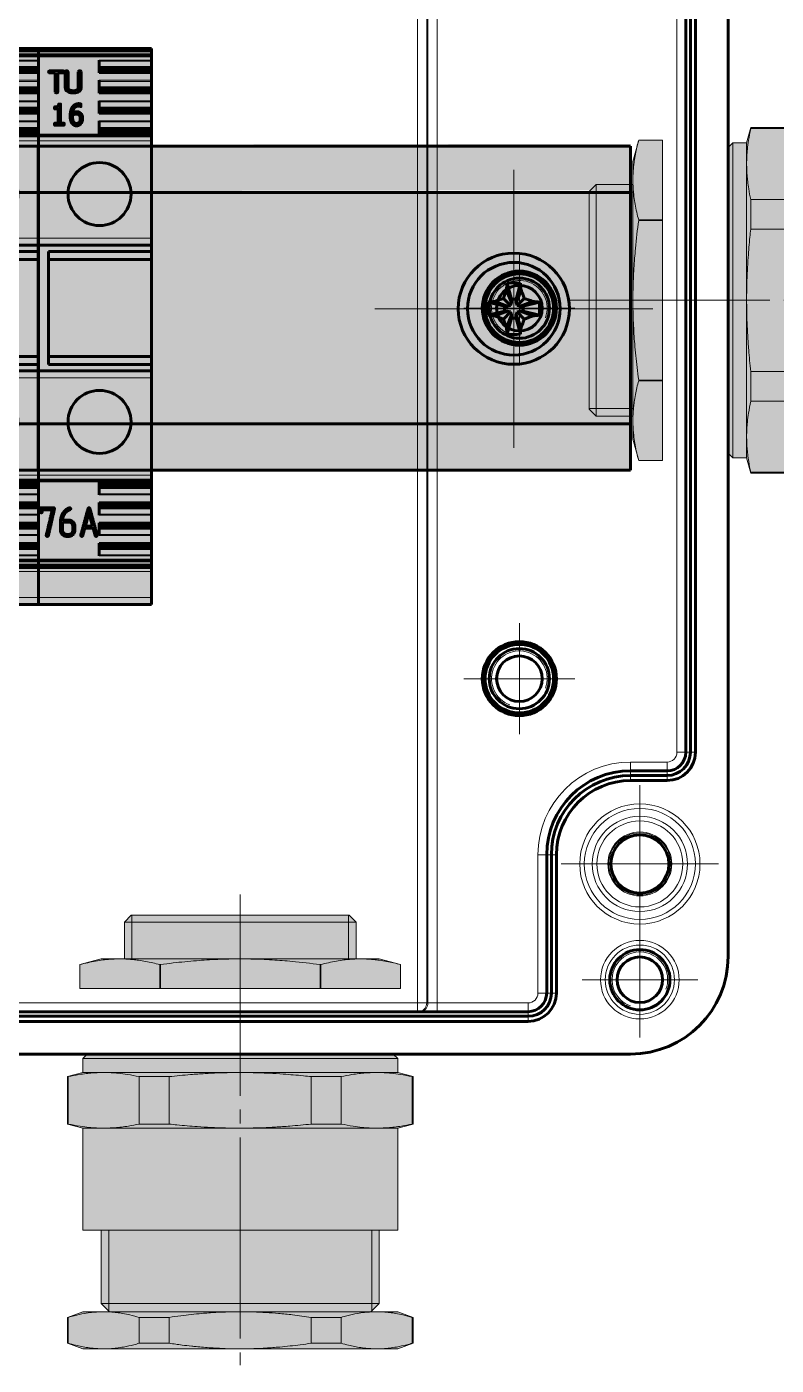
# Model space of a CAD drawing. Header units: millimetres. Extents: x -121 to 299, y -106 to 191.
# Drawn here: x 190.1 to 222.5, y -45.6 to 12.2 of the extents above; entities that cross this region are included whole.
import ezdxf

# ---------------------------------------------------------------- set-up
doc = ezdxf.new("R2010")
doc.units = ezdxf.units.MM
for name, pattern in [('K5LT_AXLED', [26.227272, 21.727272, -1.5, 1.5, -1.5]), ('K5LT_BASIC', [0]), ('K5LT_THIN', [0])]:
    doc.linetypes.add(name, pattern=pattern)
doc.layers.add('Системный слой', color=7, linetype='Continuous')

# ---------------------------------------------------------------- blocks, each defined once
blk = doc.blocks.new('VP.161610_withoutcapside')
at = {"layer": 'Системный слой', "color": 7, "linetype": 'K5LT_THIN', "lineweight": 18}
for p, q in [((47, 75), (47, -75)), ((48, 75), (48, -75)), ((48.13, 75), (48.13, -75)), ((49.13, 75), (49.13, -75)), ((75, 47.95), (75, -47.95)), ((76.95, -47.95), (76.95, 47.95)), ((73.95, -49), (70, -49)), ((70, -49.95), (70, -49)), ((73.95, -49.95), (73.95, -49)), ((75.95, -47.95), (75, -47.95)), ((75.95, -47.95), (76.45, -47.95)), ((76.95, -47.95), (76.45, -47.95)), ((77, -47.95), (76.95, -47.95)), ((70, -49.95), (70, -50.45)), ((70, -50.95), (70, -50.45)), ((73.95, -49.95), (73.95, -50.45)), ((73.95, -50.95), (73.95, -50.45)), ((70, -51), (70, -50.95)), ((70, -50.95), (73.95, -50.95)), ((73.95, -51), (73.95, -50.95)), ((60, -59), (60, -73.95)), ((60.95, -59), (60, -59)), ((60.95, -59), (61.45, -59)), ((61.95, -59), (61.45, -59)), ((62, -59), (61.95, -59)), ((61.95, -73.95), (61.95, -59)), ((-47, -75), (47, -75)), ((48, -75), (47, -75)), ((47, -75.95), (47, -75)), ((48.13, -75), (48, -75)), ((49.13, -75), (48.13, -75)), ((58.95, -75), (49.13, -75)), ((49.13, -75.95), (49.13, -75)), ((58.95, -75.95), (58.95, -75)), ((60.95, -73.95), (60, -73.95)), ((60.95, -73.95), (61.45, -73.95)), ((61.95, -73.95), (61.45, -73.95)), ((62, -73.95), (61.95, -73.95)), ((58.95, -75.95), (58.95, -76.45)), ((58.95, -76.95), (58.95, -76.45)), ((-58.95, -76.95), (58.95, -76.95)), ((58.95, -77), (58.95, -76.95))]:
    blk.add_line(p, q, dxfattribs=at)
at = {"layer": 'Системный слой', "color": 150, "linetype": 'K5LT_BASIC', "lineweight": 60, "true_color": 0x0080ff}
for p, q in [((80.52, 70), (80.52, -70)), ((75.95, 47.95), (75.95, -47.95)), ((76.45, 47.95), (76.45, -47.95)), ((77, 47.95), (77, -47.95)), ((73.95, -49.95), (70, -49.95)), ((73.95, -50.45), (70, -50.45)), ((73.95, -51), (70, -51)), ((60.95, -59), (60.95, -73.95)), ((61.45, -59), (61.45, -73.95)), ((62, -59), (62, -73.95)), ((58.95, -75.95), (-58.95, -75.95)), ((58.95, -76.45), (-58.95, -76.45)), ((58.95, -77), (-58.95, -77)), ((70, -80.52), (-70, -80.52))]:
    blk.add_line(p, q, dxfattribs=at)
at = {"layer": 'Системный слой', "color": 30, "linetype": 'K5LT_AXLED', "lineweight": 18, "true_color": 0xff8000}
for p, q in [((58, 0), (58, 6)), ((58, 0), (52, 0)), ((58, 0), (64, 0)), ((58, 0), (58, -6)), ((58, -40), (58, -34)), ((58, -40), (52, -40)), ((58, -40), (64, -40)), ((58, -40), (58, -46)), ((71, -60), (71, -51.51)), ((71, -60), (62.51, -60)), ((71, -60), (79.49, -60)), ((71, -60), (71, -68.49)), ((71, -72.5), (71, -66.26)), ((71, -72.5), (64.76, -72.5)), ((71, -72.5), (77.24, -72.5)), ((71, -72.5), (71, -78.74))]:
    blk.add_line(p, q, dxfattribs=at)
at = {"layer": 'Системный слой', "color": 150, "linetype": 'K5LT_BASIC', "lineweight": 60, "true_color": 0x0080ff}
for centre, radius in [((58, 0), 4), ((58, 0), 3.9), ((58, 0), 3.7), ((58, 0), 3.25), ((58, 0), 2.46), ((58, -40), 4), ((58, -40), 3.9), ((58, -40), 3.7), ((58, -40), 3.25), ((58, -40), 2.46), ((71, -72.5), 3.25), ((71, -72.5), 2.46)]:
    blk.add_circle(centre, radius, dxfattribs=at)
at = {"layer": 'Системный слой', "color": 7, "linetype": 'K5LT_THIN', "lineweight": 18}
for centre, radius in [((71, -60), 6.49), ((71, -60), 5.99), ((71, -60), 5.14), ((71, -60), 4.64), ((71, -60), 3.45), ((71, -60), 3.35), ((71, -72.5), 4.24), ((71, -72.5), 3.74)]:
    blk.add_circle(centre, radius, dxfattribs=at)
for centre, radius, start, end in [((58, 0), 3, 340, 250), ((58, -40), 3, 340, 250), ((70, -59), 10, 90, 180), ((73.95, -47.95), 3, 270, 0), ((73.95, -47.95), 1.05, 270, 0), ((70, -59), 8.05, 90, 180), ((71, -72.5), 3, 340, 250), ((58.95, -73.95), 3, 270, 0), ((58.95, -73.95), 1.05, 270, 0)]:
    blk.add_arc(centre, radius, start, end, dxfattribs=at)
at = {"layer": 'Системный слой', "color": 150, "linetype": 'K5LT_BASIC', "lineweight": 60, "true_color": 0x0080ff}
for centre, radius, start, end in [((73.95, -47.95), 3.05, 270, 0), ((73.95, -47.95), 2.5, 270, 0), ((73.95, -47.95), 2, 270, 0), ((70, -59), 9.05, 90, 180), ((70, -59), 8.55, 90, 180), ((70, -59), 8, 90, 180), ((71, -60), 3.14, 0, 270), ((71, -60), 3.14, 270, 0), ((70, -70), 10.52, 270, 0), ((58.95, -73.95), 3.05, 270, 0), ((58.95, -73.95), 2, 270, 0), ((58.95, -73.95), 2.5, 270, 0)]:
    blk.add_arc(centre, radius, start, end, dxfattribs=at)
at = {"layer": 'Системный слой', "color": 7, "linetype": 'K5LT_THIN', "lineweight": 18}
for centre in [(47, -75), (47.13, -75)]:
    blk.add_ellipse(centre, major_axis=(0, -1), ratio=0.999657, start_param=0.302527, end_param=1.570796, dxfattribs=at)
blk = doc.blocks.new('DIN_VP.161610')
at = {"layer": 'Системный слой', "true_color": 0xffffff}
h = blk.add_hatch(color=7, dxfattribs=at)
h.paths.add_polyline_path([(70.01, 17.74), (-69.99, 17.5), (-69.99, 12.5), (70.01, 12.74)])
h.paths.add_polyline_path([(70.01, 12.5), (-69.99, 12.5), (-69.99, -12.5), (70.01, -12.5)])
h.paths.add_polyline_path([(70.01, -12.61), (-69.99, -12.5), (-69.99, -17.5), (70.01, -17.61)])
h = blk.add_hatch(color=7, dxfattribs=at)
h.paths.add_polyline_path([(56.62, 1.96), (56.69, 2.7), (58.11, 2.7), (58.18, 1.96), (58.51, 1.06), (59.42, 0.73), (60.16, 0.65), (60.16, -0.77), (59.42, -0.84), (58.51, -1.17), (58.18, -2.07), (58.11, -2.81), (56.69, -2.81), (56.62, -2.07), (56.28, -1.17), (55.38, -0.84), (54.64, -0.77), (54.61, -0.06), (54.64, 0.65), (55.38, 0.73), (56.28, 1.06)])
h.paths.add_polyline_path([(57.4, -6.06), (60.37, -5.27), (62.56, -3.12), (63.4, -0.16), (62.66, 2.82), (60.55, 5.05), (57.61, 5.94), (54.61, 5.26), (52.35, 3.18), (51.41, 0.25), (52.04, -2.75), (54.08, -5.05), (56.99, -6.04)])
h.paths.add_polyline_path([(57.05, 0.3), (56.72, 0.21), (56.38, 0.21), (56.38, -0.32), (56.72, -0.32), (57.05, -0.41), (57.14, -0.73), (57.14, -1.07), (57.66, -1.07), (57.66, -0.73), (57.75, -0.41), (58.07, -0.32), (58.42, -0.32), (58.42, 0.21), (58.07, 0.21), (57.75, 0.3), (57.66, 0.62), (57.66, 0.96), (57.14, 0.96), (57.14, 0.62)])
h.paths.add_polyline_path([(57.14, 0.62), (56.62, 1.96), (56.28, 1.06), (57.05, 0.3)])
h.paths.add_polyline_path([(57.14, 0.96), (56.69, 2.7), (56.62, 1.96), (57.14, 0.62)])
h.paths.add_polyline_path([(56.69, 2.7), (57.14, 0.96), (57.66, 0.96), (58.11, 2.7)])
h.paths.add_polyline_path([(58.11, 2.7), (57.66, 0.96), (57.66, 0.62), (58.18, 1.96)])
h.paths.add_polyline_path([(58.18, 1.96), (57.66, 0.62), (57.75, 0.3), (58.51, 1.06)])
h.paths.add_polyline_path([(58.07, 0.21), (59.42, 0.73), (58.51, 1.06), (57.75, 0.3)])
h.paths.add_polyline_path([(59.42, 0.73), (58.07, 0.21), (58.42, 0.21), (60.16, 0.65)])
h.paths.add_polyline_path([(60.16, 0.65), (58.42, 0.21), (58.42, -0.32), (60.16, -0.77)])
h.paths.add_polyline_path([(60.16, -0.77), (58.42, -0.32), (58.07, -0.32), (59.42, -0.84)])
h.paths.add_polyline_path([(59.42, -0.84), (58.07, -0.32), (57.75, -0.41), (58.51, -1.17)])
h.paths.add_polyline_path([(58.51, -1.17), (57.75, -0.41), (57.66, -0.73), (58.18, -2.07)])
h.paths.add_polyline_path([(58.18, -2.07), (57.66, -0.73), (57.66, -1.07), (58.11, -2.81)])
h.paths.add_polyline_path([(58.11, -2.81), (57.66, -1.07), (57.14, -1.07), (56.69, -2.81)])
h.paths.add_polyline_path([(57.14, -0.73), (56.62, -2.07), (56.69, -2.81), (57.14, -1.07)])
h.paths.add_polyline_path([(56.28, -1.17), (56.62, -2.07), (57.14, -0.73), (57.05, -0.41)])
h.paths.add_polyline_path([(56.28, -1.17), (57.05, -0.41), (56.72, -0.32), (55.38, -0.84)])
h.paths.add_polyline_path([(55.38, -0.84), (56.72, -0.32), (56.38, -0.32), (54.64, -0.77)])
h.paths.add_polyline_path([(54.64, -0.77), (56.38, -0.32), (56.38, 0.21), (54.64, 0.65), (54.61, -0.06)])
h.paths.add_polyline_path([(54.64, 0.65), (56.38, 0.21), (56.72, 0.21), (55.38, 0.73)])
h.paths.add_polyline_path([(55.38, 0.73), (56.72, 0.21), (57.05, 0.3), (56.28, 1.06)])
at = {"layer": 'Системный слой', "color": 150, "linetype": 'K5LT_BASIC', "lineweight": 60, "true_color": 0x0080ff}
for p, q in [((70, 17.5), (-70, 17.5)), ((70, 17.5), (70, -17.5)), ((30, 12.5), (-70, 12.5)), ((70, 12.5), (-70, 12.5)), ((56.62, 1.96), (57.14, 0.62)), ((56.69, 2.7), (57.14, 0.96)), ((58.11, 2.7), (57.66, 0.96)), ((58.18, 1.96), (57.66, 0.62)), ((54.64, 0.65), (56.38, 0.21)), ((55.38, 0.73), (56.72, 0.21)), ((56.28, 1.06), (57.05, 0.3)), ((56.38, 0.21), (56.38, -0.32)), ((56.72, 0.21), (56.38, 0.21)), ((57.05, 0.3), (56.72, 0.21)), ((57.14, 0.62), (57.05, 0.3)), ((57.66, 0.96), (57.14, 0.96)), ((57.14, 0.96), (57.14, 0.62)), ((57.66, 0.62), (57.66, 0.96)), ((57.75, 0.3), (57.66, 0.62)), ((58.51, 1.06), (57.75, 0.3)), ((58.07, 0.21), (57.75, 0.3)), ((59.42, 0.73), (58.07, 0.21)), ((58.42, 0.21), (58.07, 0.21)), ((60.16, 0.65), (58.42, 0.21)), ((58.42, -0.32), (58.42, 0.21)), ((54.64, -0.77), (56.38, -0.32)), ((55.38, -0.84), (56.72, -0.32)), ((56.28, -1.17), (57.05, -0.41)), ((56.38, -0.32), (56.72, -0.32)), ((56.62, -2.07), (57.14, -0.73)), ((56.69, -2.81), (57.14, -1.07)), ((56.72, -0.32), (57.05, -0.41)), ((57.05, -0.41), (57.14, -0.73)), ((57.14, -0.73), (57.14, -1.07)), ((57.14, -1.07), (57.66, -1.07)), ((57.66, -0.73), (57.75, -0.41)), ((57.66, -1.07), (57.66, -0.73)), ((58.18, -2.07), (57.66, -0.73)), ((58.11, -2.81), (57.66, -1.07)), ((57.75, -0.41), (58.07, -0.32)), ((58.51, -1.17), (57.75, -0.41)), ((58.07, -0.32), (58.42, -0.32)), ((59.42, -0.84), (58.07, -0.32)), ((60.16, -0.77), (58.42, -0.32)), ((30, -12.5), (-70, -12.5)), ((70, -12.5), (-70, -12.5)), ((30, -17.5), (-70, -17.5)), ((70, -17.5), (-70, -17.5))]:
    blk.add_line(p, q, dxfattribs=at)
at = {"layer": 'Системный слой', "color": 30, "linetype": 'K5LT_AXLED', "lineweight": 18, "true_color": 0xff8000}
for q in [(57.4, 14.94), (42.4, -0.06), (72.4, -0.06), (57.4, -15.06)]:
    blk.add_line((57.4, -0.06), q, dxfattribs=at)
at = {"layer": 'Системный слой', "color": 150, "linetype": 'K5LT_BASIC', "lineweight": 60, "true_color": 0x0080ff}
for radius in [6, 5]:
    blk.add_circle((57.4, -0.06), radius, dxfattribs=at)
for centre, major_axis, ratio, start_param, end_param in [((57.6, -0.11), (-1.43, -5.04), 0.306406, 4.376237, 4.564959), ((57.53, -0.06), (0, -5.24), 0.190027, 4.157813, 4.31707), ((57.4, -0.4), (-5.22, 0), 0.599811, 4.575584, 4.849194), ((57.27, -0.06), (0, 5.24), 0.190027, -1.175477, -1.01622), ((57.2, -0.11), (-1.43, 5.04), 0.306406, -1.423366, -1.234644), ((57.74, -0.06), (0, -5.22), 0.599811, 4.575584, 4.712389), ((57.4, -0.19), (-5.24, 0), 0.190027, -1.175477, -1.01622), ((57.46, -0.26), (-5.04, -1.43), 0.306406, -1.423366, -1.234644), ((57.34, -0.26), (-5.04, 1.43), 0.306406, 4.376237, 4.564959), ((57.4, -0.19), (-5.24, 0), 0.190027, 4.157813, 4.31707), ((57.05, -0.06), (0, 5.22), 0.599811, 4.575584, 4.849194), ((57.74, -0.06), (0, -5.22), 0.599811, 4.712389, 4.849194), ((57.4, 0.08), (5.24, 0), 0.190027, 4.157813, 4.31707), ((57.46, 0.14), (5.04, -1.43), 0.306406, 4.376237, 4.564959), ((57.6, 0), (1.43, -5.04), 0.306406, -1.423366, -1.234644), ((57.2, 0), (1.43, 5.04), 0.306406, 4.376237, 4.564959), ((57.34, 0.14), (5.04, 1.43), 0.306406, -1.423366, -1.234644), ((57.4, 0.08), (5.24, 0), 0.190027, -1.175477, -1.01622), ((57.53, -0.06), (0, -5.24), 0.190027, -1.175477, -1.01622), ((57.4, 0.29), (5.22, 0), 0.599811, 4.575584, 4.849194), ((57.27, -0.06), (0, 5.24), 0.190027, 4.157813, 4.31707)]:
    blk.add_ellipse(centre, major_axis=major_axis, ratio=ratio, start_param=start_param, end_param=end_param, dxfattribs=at)
blk = doc.blocks.new('VZ-N25_withcap')
at = {"true_color": 0xffffff}
for points in [[(17.3, 9.65), (15, 10.27), (12.5, 10.27), (12.5, 14.25), (11.75, 15), (-11.75, 15), (-12.5, 14.25), (-12.5, 10.26), (-15, 10.27), (-17.3, 9.65), (-17.3, 7.07), (17.3, 7.07)], [(17, -19), (17, -8), (18.65, -7.56), (18.65, -2.44), (17, -2), (17, -0.5), (16.5, 0), (-16.5, 0), (-17, -0.5), (-17, -2), (-18.65, -2.44), (-18.65, -7.56), (-17, -8), (-17, -19), (-15, -19), (-15, -26.93), (-14.1, -27.83), (-17, -27.83), (-18.65, -28.43), (-18.65, -31.23), (-17, -31.83), (17, -31.83), (18.65, -31.23), (18.65, -28.43), (17, -27.83), (14.1, -27.83), (15, -26.93), (15, -19)]]:
    blk.add_hatch(color=7, dxfattribs=at).paths.add_polyline_path(points)
at = {"color": 30, "linetype": 'K5LT_AXLED', "lineweight": 0, "true_color": 0xff8000}
blk.add_line((0, 17.23), (0, -33.6), dxfattribs=at)
at = {"color": 150, "linetype": 'K5LT_BASIC', "lineweight": 0, "true_color": 0x0080ff}
for p, q in [((-12.5, 14.25), (-11.75, 15)), ((11.75, 15), (-11.75, 15)), ((12.5, 14.25), (11.75, 15)), ((12.5, 14.25), (-12.5, 14.25)), ((-12.5, 10.26), (-12.5, 14.25)), ((12.5, 10.26), (12.5, 14.25)), ((-17.3, 9.65), (-15, 10.27)), ((-15, 10.27), (-12.99, 10.27)), ((-12.99, 10.27), (0, 10.27)), ((0, 10.27), (12.99, 10.27)), ((12.99, 10.27), (15, 10.27)), ((17.3, 9.65), (15, 10.27)), ((-17.3, 7.07), (-17.3, 9.65)), ((-17.3, 7.07), (-17.3, 9.65)), ((-8.68, 7.07), (-8.68, 9.65)), ((-8.68, 9.65), (-8.62, 9.65)), ((-8.62, 7.07), (-8.62, 9.65)), ((8.62, 7.07), (8.62, 9.65)), ((8.62, 9.65), (8.68, 9.65)), ((8.68, 7.07), (8.68, 9.65)), ((17.3, 7.07), (17.3, 9.65)), ((17.3, 7.07), (17.3, 9.65)), ((-17.3, 7.07), (-8.68, 7.07)), ((-17.3, 7.07), (-17.3, 7.07)), ((-8.68, 7.07), (-8.62, 7.07)), ((-8.62, 7.07), (8.62, 7.07)), ((8.62, 7.07), (8.68, 7.07)), ((8.68, 7.07), (17.3, 7.07)), ((17.3, 7.07), (17.3, 7.07)), ((-17, -0.5), (-16.5, 0)), ((-16.5, 0), (0, 0)), ((0, 0), (16.5, 0)), ((17, -0.5), (16.5, 0)), ((-17, -0.5), (-17, -2)), ((-17, -0.5), (0, -0.5)), ((0, -0.5), (17, -0.5)), ((17, -0.5), (17, -2)), ((-18.65, -2.44), (-17, -2)), ((-18.65, -7.56), (-18.65, -2.44)), ((-18.56, -2.44), (-18.65, -2.44)), ((-18.56, -7.56), (-18.56, -2.44)), ((-14.72, -2), (-17, -2)), ((0, -2), (-14.72, -2)), ((-10.89, -7.56), (-10.89, -2.44)), ((-7.67, -2.44), (-10.89, -2.44)), ((-7.67, -7.56), (-7.67, -2.44)), ((14.72, -2), (0, -2)), ((10.89, -2.44), (7.67, -2.44)), ((7.67, -7.56), (7.67, -2.44)), ((10.89, -7.56), (10.89, -2.44)), ((17, -2), (14.72, -2)), ((18.65, -2.44), (17, -2)), ((18.65, -2.44), (18.56, -2.44)), ((18.56, -7.56), (18.56, -2.44)), ((18.65, -7.56), (18.65, -2.44)), ((-18.65, -7.56), (-17, -8)), ((-18.65, -7.56), (-18.56, -7.56)), ((-17, -8), (-17, -19)), ((-17, -8), (-14.72, -8)), ((-14.72, -8), (0, -8)), ((-10.89, -7.56), (-7.67, -7.56)), ((0, -8), (14.72, -8)), ((7.67, -7.56), (10.89, -7.56)), ((14.72, -8), (17, -8)), ((18.65, -7.56), (17, -8)), ((17, -8), (17, -19)), ((18.56, -7.56), (18.65, -7.56)), ((-17, -19), (17, -19)), ((-15, -26.93), (-15, -19)), ((15, -26.93), (15, -19)), ((-14.1, -27.82), (-15, -26.93)), ((-15, -26.93), (0, -26.93)), ((0, -26.93), (15, -26.93)), ((14.1, -27.82), (15, -26.93)), ((-18.65, -28.43), (-17, -27.82)), ((-18.65, -28.43), (-18.65, -31.22)), ((-18.65, -28.43), (-18.56, -28.43)), ((-18.56, -28.43), (-18.56, -31.22)), ((-17, -27.82), (-14.72, -27.82)), ((-14.72, -27.82), (0, -27.82)), ((-10.89, -28.43), (-10.89, -31.22)), ((-10.89, -28.43), (-7.67, -28.43)), ((-7.67, -28.43), (-7.67, -31.22)), ((0, -27.82), (14.72, -27.82)), ((7.67, -28.43), (7.67, -31.22)), ((7.67, -28.43), (10.89, -28.43)), ((10.89, -28.43), (10.89, -31.22)), ((14.72, -27.82), (17, -27.82)), ((18.65, -28.43), (17, -27.82)), ((18.56, -28.43), (18.56, -31.22)), ((18.56, -28.43), (18.65, -28.43)), ((18.65, -28.43), (18.65, -31.22)), ((-18.56, -31.22), (-18.65, -31.22)), ((-18.65, -31.22), (-17, -31.83)), ((-7.67, -31.22), (-10.89, -31.22)), ((10.89, -31.22), (7.67, -31.22)), ((18.65, -31.22), (17, -31.83)), ((18.65, -31.22), (18.56, -31.22)), ((-14.72, -31.83), (-17, -31.83)), ((0, -31.83), (-14.72, -31.83)), ((14.72, -31.83), (0, -31.83)), ((17, -31.83), (14.72, -31.83))]:
    blk.add_line(p, q, dxfattribs=at)
at = {"color": 7, "linetype": 'K5LT_THIN', "lineweight": 0}
for p, q in [((-11.69, 15), (-11.69, 14.25)), ((11.69, 15), (11.69, 14.25)), ((-11.69, 10.21), (-11.69, 14.25)), ((11.69, 10.21), (11.69, 14.25)), ((-14.19, -26.93), (-14.19, -19)), ((14.19, -26.93), (14.19, -19)), ((-14.19, -27.74), (-14.19, -26.93)), ((14.19, -27.74), (14.19, -26.93))]:
    blk.add_line(p, q, dxfattribs=at)
at = {"color": 150, "linetype": 'K5LT_BASIC', "lineweight": 0, "true_color": 0x0080ff}
for points, knots in [([(-12.99, 10.27), (-13.19, 10.27), (-13.6, 10.26), (-14.2, 10.22), (-14.87, 10.15), (-15.9, 9.99), (-16.74, 9.8), (-17.3, 9.65)], [0, 0, 0, 0, 1.13163, 2.252954, 3.337803, 4.860747, 8, 8, 8, 8]), ([(-8.68, 9.65), (-9.18, 9.79), (-9.95, 9.97), (-10.91, 10.12), (-11.56, 10.2), (-12.22, 10.25), (-12.7, 10.27), (-12.99, 10.27)], [0, 0, 0, 0, 2.809993, 4.302711, 5.335005, 6.39802, 8, 8, 8, 8]), ([(0, 10.27), (-0.41, 10.27), (-1.22, 10.26), (-2.42, 10.22), (-3.59, 10.16), (-5.19, 10.05), (-6.86, 9.88), (-8.16, 9.72), (-8.62, 9.65)], [0, 0, 0, 0, 1.273084, 2.534573, 3.755028, 4.907841, 7.550421, 9, 9, 9, 9]), ([(8.62, 9.65), (7.61, 9.79), (6.25, 9.95), (4.53, 10.09), (3.43, 10.17), (2.3, 10.23), (1.16, 10.26), (0.39, 10.27), (0, 10.27)], [0, 0, 0, 0, 3.161242, 4.27476, 5.416602, 6.598477, 7.800063, 9, 9, 9, 9]), ([(12.99, 10.27), (12.79, 10.27), (12.38, 10.26), (11.78, 10.22), (11.11, 10.15), (10.08, 9.99), (9.24, 9.8), (8.68, 9.65)], [0, 0, 0, 0, 1.13163, 2.252954, 3.337803, 4.860747, 8, 8, 8, 8]), ([(17.3, 9.65), (16.8, 9.79), (16.03, 9.97), (15.07, 10.12), (14.43, 10.2), (13.76, 10.25), (13.28, 10.27), (12.99, 10.27)], [0, 0, 0, 0, 2.809993, 4.302711, 5.335005, 6.39802, 8, 8, 8, 8]), ([(-18.56, -2.44), (-18.17, -2.36), (-17.53, -2.23), (-16.66, -2.11), (-15.94, -2.04), (-15.3, -2.01), (-14.9, -2), (-14.72, -2)], [0, 0, 0, 0, 2.419879, 4.039963, 5.44907, 6.903989, 8, 8, 8, 8]), ([(-14.72, -2), (-14.46, -2), (-13.93, -2.01), (-13.08, -2.08), (-12.07, -2.21), (-11.32, -2.35), (-10.89, -2.44)], [0, 0, 0, 0, 1.44825, 2.877362, 4.644411, 7, 7, 7, 7]), ([(-7.67, -2.44), (-6.9, -2.36), (-5.61, -2.23), (-3.87, -2.11), (-2.43, -2.04), (-1.16, -2.01), (-0.35, -2), (0, -2)], [0, 0, 0, 0, 2.419879, 4.039963, 5.44907, 6.903989, 8, 8, 8, 8]), ([(0, -2), (0.53, -2), (1.58, -2.01), (3.13, -2.07), (4.87, -2.18), (6.38, -2.3), (7.39, -2.41), (7.67, -2.44)], [0, 0, 0, 0, 1.655143, 3.288413, 4.825597, 7.115345, 8, 8, 8, 8]), ([(10.89, -2.44), (11.27, -2.36), (11.92, -2.23), (12.79, -2.11), (13.51, -2.04), (14.14, -2.01), (14.55, -2), (14.72, -2)], [0, 0, 0, 0, 2.41988, 4.039965, 5.449071, 6.903989, 8, 8, 8, 8]), ([(14.72, -2), (14.99, -2), (15.51, -2.01), (16.36, -2.08), (17.38, -2.21), (18.13, -2.35), (18.56, -2.44)], [0, 0, 0, 0, 1.448248, 2.877358, 4.644409, 7, 7, 7, 7]), ([(-14.72, -8), (-14.99, -8), (-15.51, -7.99), (-16.36, -7.92), (-17.38, -7.79), (-18.13, -7.65), (-18.56, -7.56)], [0, 0, 0, 0, 1.44825, 2.877362, 4.644411, 7, 7, 7, 7]), ([(-10.89, -7.56), (-11.27, -7.64), (-11.92, -7.77), (-12.79, -7.89), (-13.51, -7.96), (-14.14, -7.99), (-14.55, -8), (-14.72, -8)], [0, 0, 0, 0, 2.419879, 4.039963, 5.44907, 6.903989, 8, 8, 8, 8]), ([(0, -8), (-0.53, -8), (-1.58, -7.99), (-3.13, -7.93), (-4.87, -7.82), (-6.38, -7.7), (-7.39, -7.59), (-7.67, -7.56)], [0, 0, 0, 0, 1.655143, 3.288413, 4.825597, 7.115345, 8, 8, 8, 8]), ([(7.67, -7.56), (6.9, -7.64), (5.61, -7.77), (3.87, -7.89), (2.43, -7.96), (1.16, -7.99), (0.35, -8), (0, -8)], [0, 0, 0, 0, 2.419879, 4.039963, 5.44907, 6.903989, 8, 8, 8, 8]), ([(14.72, -8), (14.46, -8), (13.93, -7.99), (13.08, -7.92), (12.07, -7.79), (11.32, -7.65), (10.89, -7.56)], [0, 0, 0, 0, 1.448248, 2.877358, 4.644409, 7, 7, 7, 7]), ([(18.56, -7.56), (18.17, -7.64), (17.53, -7.77), (16.66, -7.89), (15.94, -7.96), (15.3, -7.99), (14.9, -8), (14.72, -8)], [0, 0, 0, 0, 2.41988, 4.039965, 5.449071, 6.903989, 8, 8, 8, 8]), ([(-14.72, -27.82), (-14.99, -27.82), (-15.43, -27.84), (-16.12, -27.9), (-16.93, -28.02), (-17.76, -28.2), (-18.35, -28.36), (-18.56, -28.43)], [0, 0, 0, 0, 1.64951, 2.746923, 4.320506, 6.673858, 8, 8, 8, 8]), ([(-10.89, -28.43), (-11.22, -28.33), (-11.81, -28.17), (-12.63, -28), (-13.34, -27.9), (-14.03, -27.84), (-14.49, -27.82), (-14.72, -27.82)], [0, 0, 0, 0, 2.117323, 3.707547, 5.095921, 6.54191, 8, 8, 8, 8]), ([(0, -27.82), (-0.53, -27.82), (-1.41, -27.84), (-2.8, -27.9), (-4.41, -28.02), (-6.08, -28.2), (-7.25, -28.36), (-7.67, -28.43)], [0, 0, 0, 0, 1.649514, 2.746927, 4.320509, 6.673859, 8, 8, 8, 8]), ([(7.67, -28.43), (7, -28.33), (5.82, -28.17), (4.19, -28), (2.77, -27.9), (1.39, -27.84), (0.46, -27.82), (0, -27.82)], [0, 0, 0, 0, 2.117321, 3.707544, 5.09592, 6.54191, 8, 8, 8, 8]), ([(14.72, -27.82), (14.46, -27.82), (14.02, -27.84), (13.32, -27.9), (12.52, -28.02), (11.68, -28.2), (11.1, -28.36), (10.89, -28.43)], [0, 0, 0, 0, 1.649514, 2.746927, 4.320509, 6.673859, 8, 8, 8, 8]), ([(18.56, -28.43), (18.22, -28.33), (17.63, -28.17), (16.82, -28), (16.11, -27.9), (15.42, -27.84), (14.95, -27.82), (14.72, -27.82)], [0, 0, 0, 0, 2.117321, 3.707544, 5.09592, 6.54191, 8, 8, 8, 8]), ([(-18.56, -31.22), (-18.29, -31.3), (-17.81, -31.44), (-17.11, -31.59), (-16.41, -31.71), (-15.73, -31.79), (-15.15, -31.82), (-14.83, -31.83), (-14.72, -31.83)], [0, 0, 0, 0, 1.884561, 3.420348, 4.961014, 6.736057, 8.238726, 9, 9, 9, 9]), ([(-14.72, -31.83), (-14.44, -31.83), (-13.98, -31.81), (-13.27, -31.74), (-12.47, -31.62), (-11.65, -31.44), (-11.09, -31.28), (-10.89, -31.22)], [0, 0, 0, 0, 1.734922, 2.863683, 4.439349, 6.756734, 8, 8, 8, 8]), ([(-7.67, -31.22), (-7.2, -31.29), (-6.39, -31.41), (-5.42, -31.52), (-4.39, -31.63), (-3.39, -31.71), (-2.13, -31.78), (-1.07, -31.82), (-0.32, -31.83), (0, -31.83)], [0, 0, 0, 0, 1.85142, 3.182291, 3.800386, 5.890689, 7.077018, 8.732476, 10, 10, 10, 10]), ([(0, -31.83), (0.56, -31.83), (1.48, -31.81), (2.9, -31.74), (4.51, -31.62), (6.14, -31.44), (7.27, -31.28), (7.67, -31.22)], [0, 0, 0, 0, 1.734922, 2.863683, 4.439349, 6.756734, 8, 8, 8, 8]), ([(10.89, -31.22), (11.15, -31.3), (11.64, -31.44), (12.34, -31.59), (13.03, -31.71), (13.72, -31.79), (14.29, -31.82), (14.61, -31.83), (14.72, -31.83)], [0, 0, 0, 0, 1.884561, 3.420348, 4.961014, 6.736057, 8.238726, 9, 9, 9, 9]), ([(14.72, -31.83), (15, -31.83), (15.46, -31.81), (16.17, -31.74), (16.98, -31.62), (17.79, -31.44), (18.36, -31.28), (18.56, -31.22)], [0, 0, 0, 0, 1.734922, 2.863683, 4.439349, 6.756734, 8, 8, 8, 8])]:
    blk.add_open_spline(points, degree=3, knots=knots, dxfattribs=at)
blk = doc.blocks.new('SUPU_SCREW_WHITE_16_U53')
h = blk.add_hatch(color=7)
h.paths.add_polyline_path([(566.3, -98.23), (566.3, -96.16), (566.1, -96.16), (566.09, -96.22), (566.08, -96.27), (566.06, -96.32), (566.04, -96.36), (566, -96.39), (565.97, -96.42), (565.93, -96.43), (565.89, -96.45), (565.83, -96.46), (565.77, -96.47), (565.71, -96.48), (565.66, -96.48), (565.66, -96.69), (566.05, -96.69), (566.05, -98.23), (565.66, -98.23), (565.66, -98.46), (566.69, -98.46), (566.69, -98.23)])
h.paths.add_polyline_path([(567.6, -97.15), (567.63, -96.93), (567.69, -96.75), (567.79, -96.59), (567.91, -96.48), (568.05, -96.41), (568.22, -96.38), (568.27, -96.39), (568.32, -96.39), (568.37, -96.4), (568.42, -96.42), (568.45, -96.43), (568.48, -96.45), (568.49, -96.45), (568.49, -96.16), (568.46, -96.14), (568.42, -96.13), (568.39, -96.13), (568.35, -96.12), (568.31, -96.12), (568.26, -96.12), (568.11, -96.13), (567.97, -96.16), (567.85, -96.22), (567.74, -96.29), (567.64, -96.38), (567.56, -96.49), (567.49, -96.62), (567.43, -96.76), (567.39, -96.91), (567.36, -97.08), (567.34, -97.26), (567.33, -97.45), (567.34, -97.64), (567.36, -97.81), (567.39, -97.96), (567.44, -98.09), (567.49, -98.21), (567.56, -98.3), (567.62, -98.36), (567.69, -98.42), (567.76, -98.46), (567.84, -98.49), (567.93, -98.5), (568.02, -98.51), (568.19, -98.48), (568.35, -98.41), (568.49, -98.29), (568.59, -98.12), (568.66, -97.93), (568.68, -97.71), (568.67, -97.58), (568.65, -97.47), (568.62, -97.37), (568.58, -97.27), (568.52, -97.2), (568.45, -97.13), (568.39, -97.08), (568.32, -97.04), (568.26, -97.02), (568.2, -97), (568.13, -96.99), (568.05, -96.99), (567.96, -97), (567.88, -97.01), (567.81, -97.03), (567.74, -97.06), (567.67, -97.1)])
h.paths.add_polyline_path([(567.59, -97.37), (567.66, -97.33), (567.72, -97.3), (567.79, -97.28), (567.85, -97.26), (567.92, -97.25), (567.99, -97.25), (568.04, -97.25), (568.09, -97.25), (568.14, -97.26), (568.19, -97.28), (568.23, -97.3), (568.27, -97.33), (568.32, -97.38), (568.36, -97.43), (568.39, -97.49), (568.41, -97.56), (568.42, -97.64), (568.42, -97.73), (568.41, -97.88), (568.37, -98.01), (568.32, -98.12), (568.24, -98.19), (568.14, -98.24), (568.02, -98.25), (567.97, -98.25), (567.92, -98.24), (567.87, -98.22), (567.83, -98.2), (567.79, -98.16), (567.75, -98.12), (567.7, -98.06), (567.66, -97.99), (567.63, -97.9), (567.61, -97.8), (567.59, -97.67), (567.59, -97.52), (567.59, -97.49), (567.59, -97.46), (567.59, -97.44), (567.59, -97.42), (567.59, -97.4)])
at = {"color": 150, "linetype": 'K5LT_BASIC', "lineweight": 60, "true_color": 0x0080ff}
for points, knots in [([(566.69, -98.46), (566.17, -98.46), (565.66, -98.46), (565.66, -98.35), (565.66, -98.23), (565.85, -98.23), (566.05, -98.23), (566.05, -97.46), (566.05, -96.69), (565.85, -96.69), (565.66, -96.69), (565.66, -96.58), (565.66, -96.48), (565.74, -96.48), (565.83, -96.46), (565.92, -96.45), (565.97, -96.42), (566.03, -96.38), (566.06, -96.32), (566.09, -96.26), (566.1, -96.16), (566.2, -96.16), (566.3, -96.16), (566.3, -97.19), (566.3, -98.23), (566.49, -98.23), (566.69, -98.23), (566.69, -98.35), (566.69, -98.46)], [0, 0, 0, 1.970331, 1.970331, 2.42314, 2.42314, 3.1819, 3.1819, 6.119039, 6.119039, 6.8778, 6.8778, 7.281657, 7.281657, 7.613549, 7.613549, 7.896435, 7.896435, 8.156201, 8.156201, 8.472404, 8.472404, 8.847769, 8.847769, 12.800668, 12.800668, 13.547191, 13.547191, 14, 14, 14]), ([(568.68, -97.71), (568.68, -98.07), (568.49, -98.29), (568.3, -98.51), (568.02, -98.51), (567.88, -98.51), (567.76, -98.46), (567.65, -98.4), (567.56, -98.3), (567.45, -98.17), (567.39, -97.96), (567.33, -97.75), (567.33, -97.45), (567.33, -97.15), (567.39, -96.91), (567.44, -96.67), (567.56, -96.49), (567.67, -96.32), (567.85, -96.22), (568.03, -96.12), (568.26, -96.12), (568.34, -96.12), (568.39, -96.13), (568.44, -96.14), (568.49, -96.16), (568.49, -96.3), (568.49, -96.45), (568.49, -96.45), (568.48, -96.45), (568.44, -96.42), (568.37, -96.4), (568.3, -96.38), (568.22, -96.38), (567.95, -96.38), (567.79, -96.59), (567.62, -96.8), (567.6, -97.15), (567.7, -97.07), (567.81, -97.03), (567.91, -96.99), (568.05, -96.99), (568.17, -96.99), (568.26, -97.02), (568.35, -97.05), (568.45, -97.13), (568.56, -97.22), (568.62, -97.37), (568.68, -97.51), (568.68, -97.71)], [0, 0, 0, 1.87689, 1.87689, 3.504972, 3.504972, 4.303681, 4.303681, 5.088219, 5.088219, 6.251271, 6.251271, 7.816418, 7.816418, 9.476288, 9.476288, 10.864202, 10.864202, 12.086191, 12.086191, 13.391927, 13.391927, 13.777349, 13.777349, 14.103095, 14.103095, 14.990417, 14.990417, 15.029407, 15.029407, 15.38454, 15.38454, 15.839057, 15.839057, 17.370113, 17.370113, 19.200138, 19.200138, 19.941743, 19.941743, 20.689614, 20.689614, 21.348143, 21.348143, 22.018697, 22.018697, 22.916554, 22.916554, 24, 24, 24]), ([(568.42, -97.73), (568.42, -97.58), (568.39, -97.49), (568.35, -97.4), (568.27, -97.33), (568.21, -97.28), (568.14, -97.26), (568.07, -97.25), (567.99, -97.25), (567.88, -97.25), (567.79, -97.28), (567.69, -97.31), (567.59, -97.37), (567.59, -97.41), (567.59, -97.44), (567.59, -97.47), (567.59, -97.52), (567.59, -97.76), (567.63, -97.9), (567.67, -98.04), (567.75, -98.12), (567.81, -98.19), (567.87, -98.22), (567.94, -98.25), (568.02, -98.25), (568.21, -98.25), (568.32, -98.12), (568.42, -97.98), (568.42, -97.73)], [0, 0, 0, 1.118015, 1.118015, 2.058187, 2.058187, 2.743652, 2.743652, 3.446823, 3.446823, 4.404937, 4.404937, 5.406816, 5.406816, 5.710842, 5.710842, 6.079178, 6.079178, 7.878221, 7.878221, 9.049882, 9.049882, 9.807165, 9.807165, 10.523364, 10.523364, 12.08089, 12.08089, 14, 14, 14])]:
    blk.add_open_spline(points, degree=2, knots=knots, dxfattribs=at)
blk = doc.blocks.new('SUPU_SCREW_WHITE_16_U54')
h = blk.add_hatch(color=7)
h.paths.add_polyline_path([(566, -94.84), (566, -92.81), (566.56, -92.81), (566.62, -92.8), (566.67, -92.77), (566.68, -92.76), (566.7, -92.73), (566.71, -92.69), (566.71, -92.67), (566.69, -92.64), (566.66, -92.61), (566.61, -92.58), (566.56, -92.58), (565.15, -92.58), (565.13, -92.58), (565.07, -92.59), (565.04, -92.62), (565.01, -92.66), (565, -92.69), (565, -92.7), (565.01, -92.74), (565.04, -92.78), (565.09, -92.8), (565.15, -92.81), (565.7, -92.81), (565.7, -94.84), (565.71, -94.88), (565.75, -94.93), (565.82, -94.95), (565.85, -94.95), (565.91, -94.95), (565.95, -94.93), (565.98, -94.9), (566, -94.87)])
h.paths.add_polyline_path([(567.11, -94.42), (567.11, -92.69), (567.1, -92.65), (567.06, -92.6), (567.01, -92.58), (566.96, -92.57), (566.9, -92.58), (566.85, -92.61), (566.82, -92.65), (566.81, -92.69), (566.81, -94.42), (566.81, -94.47), (566.81, -94.51), (566.88, -94.66), (567.03, -94.8), (567.27, -94.91), (567.54, -94.95), (567.78, -94.95), (568.07, -94.91), (568.3, -94.8), (568.37, -94.74), (568.43, -94.68), (568.49, -94.56), (568.52, -94.42), (568.52, -92.69), (568.51, -92.65), (568.47, -92.6), (568.41, -92.58), (568.36, -92.57), (568.31, -92.58), (568.26, -92.61), (568.22, -92.65), (568.21, -92.69), (568.21, -94.42), (568.21, -94.47), (568.17, -94.55), (568.08, -94.63), (567.95, -94.7), (567.78, -94.72), (567.54, -94.72), (567.38, -94.7), (567.24, -94.63), (567.21, -94.61), (567.18, -94.58), (567.13, -94.5)])
at = {"color": 150, "linetype": 'K5LT_BASIC', "lineweight": 60, "true_color": 0x0080ff}
for p, q in [((565.01, -92.66), (565, -92.69)), ((565, -92.69), (565, -92.7)), ((565.04, -92.62), (565.01, -92.66)), ((565.15, -92.58), (565.13, -92.58)), ((566.56, -92.58), (565.15, -92.58)), ((565.15, -92.81), (565.7, -92.81)), ((565.7, -92.81), (565.7, -94.84)), ((566, -92.81), (566.56, -92.81)), ((566, -94.84), (566, -92.81)), ((566.67, -92.77), (566.68, -92.76)), ((566.71, -92.69), (566.71, -92.67)), ((566.82, -92.65), (566.81, -92.69)), ((566.81, -92.69), (566.81, -94.42)), ((566.85, -92.61), (566.82, -92.65)), ((567.1, -92.65), (567.06, -92.6)), ((567.11, -92.69), (567.1, -92.65)), ((567.11, -94.42), (567.11, -92.69)), ((568.22, -92.65), (568.21, -92.69)), ((568.21, -92.69), (568.21, -94.42)), ((568.26, -92.61), (568.22, -92.65)), ((568.51, -92.65), (568.47, -92.6)), ((568.52, -92.69), (568.51, -92.65)), ((568.52, -94.42), (568.52, -92.69)), ((565.7, -94.84), (565.71, -94.88)), ((565.71, -94.88), (565.75, -94.93)), ((565.95, -94.93), (565.98, -94.9)), ((567.78, -94.72), (567.54, -94.72)), ((567.54, -94.95), (567.78, -94.95)), ((568.21, -94.42), (568.21, -94.47))]:
    blk.add_line(p, q, dxfattribs=at)
for centre, radius, start, end in [((565.1, -92.69), 0.0983, 184.4166, 208.8597), ((565.14, -92.67), 0.144, 208.8597, 229.0238), ((565.12, -92.69), 0.114, 113.8899, 137.7103), ((565.13, -92.66), 0.146, 234.822, 254.4951), ((565.14, -92.75), 0.172, 94.608, 113.8899), ((565.15, -92.57), 0.234, 254.4951, 270), ((566.56, -92.73), 0.155, 71.1747, 90), ((566.56, -92.6), 0.211, 270, 288.001), ((566.54, -92.78), 0.206, 54.823, 71.1747), ((566.58, -92.67), 0.13, 288.001, 310.9478), ((566.57, -92.73), 0.148, 36.4742, 54.823), ((566.59, -92.68), 0.12, 315.8124, 336.3991), ((566.63, -92.69), 0.0798, 11.3596, 36.4742), ((566.62, -92.69), 0.0912, 336.3991, 0), ((566.96, -92.74), 0.168, 109.2526, 128.6153), ((566.96, -92.74), 0.17, 90, 109.2526), ((566.96, -92.75), 0.178, 74.0639, 90), ((566.94, -92.81), 0.235, 60.1958, 74.0639), ((568.36, -92.74), 0.168, 109.2526, 128.6153), ((568.36, -92.74), 0.17, 90, 109.2526), ((568.36, -92.75), 0.178, 74.0639, 90), ((568.35, -92.81), 0.235, 60.1958, 74.0639), ((566.02, -94.1), 0.875, 251.9879, 256.7841), ((565.85, -94.84), 0.116, 256.7841, 270), ((565.85, -94.7), 0.251, 270, 283.6983), ((565.87, -94.8), 0.156, 283.6983, 301.1147), ((565.9, -94.84), 0.1, 321.7472, 341.6219), ((565.89, -94.84), 0.117, 341.6219, 0), ((567.24, -94.42), 0.438, 180, 185.8129), ((567.21, -94.43), 0.399, 185.8129, 191.9005), ((567.19, -94.43), 0.379, 191.9005, 216.8727), ((567.37, -94.29), 0.614, 216.8727, 236.426), ((567.53, -94.06), 0.896, 236.426, 253.4205), ((567.31, -94.42), 0.196, 180, 204.0043), ((567.37, -94.39), 0.267, 204.0043, 224.5235), ((567.43, -94.33), 0.355, 224.5235, 230.2641), ((567.51, -94.24), 0.476, 230.2641, 235.2225), ((567.51, -94.24), 0.478, 235.2225, 253.5125), ((567.54, -94.01), 0.942, 253.4205, 270), ((567.54, -94.13), 0.587, 253.5125, 270), ((567.78, -94.09), 0.633, 270, 285.6859), ((567.78, -93.93), 1.02, 270, 286.4817), ((567.82, -94.24), 0.473, 285.6859, 303.8549), ((567.85, -94.16), 0.783, 286.4817, 305.3632), ((567.89, -94.34), 0.356, 303.8549, 323.0064), ((568, -94.43), 0.209, 323.0064, 348.0623), ((567.89, -94.22), 0.714, 305.3632, 312.8963), ((568.02, -94.36), 0.516, 312.8963, 321.7635), ((568.09, -94.42), 0.428, 321.7635, 340.6464), ((568.11, -94.42), 0.407, 340.6464, 0)]:
    blk.add_arc(centre, radius, start, end, dxfattribs=at)
blk = doc.blocks.new('SUPU_SCREW_WHITE_16', base_point=(570, -118.2))
at = {"true_color": 0xffffff}
blk.add_hatch(color=7, dxfattribs=at).paths.add_polyline_path([(576.1, -150.18), (576.1, -90.18), (563.9, -90.18), (563.9, -150.18)])
at = {"color": 150, "linetype": 'K5LT_BASIC', "lineweight": 60, "true_color": 0x0080ff}
for p, q in [((563.9, -90.18), (563.9, -90.4)), ((576.1, -90.18), (563.9, -90.18)), ((563.9, -90.4), (576.1, -90.4)), ((563.9, -90.4), (563.9, -90.75)), ((563.9, -90.75), (563.9, -90.97)), ((576.1, -90.97), (563.9, -90.97)), ((563.9, -90.97), (563.9, -99.52)), ((576.1, -90.18), (576.1, -150.18)), ((570.45, -91.41), (570.45, -92.78)), ((576.1, -92.21), (570.45, -92.21)), ((576.1, -92.35), (570.45, -92.35)), ((576.1, -92.59), (570.45, -92.59)), ((576.1, -92.76), (570.45, -92.76)), ((570.45, -93.6), (570.45, -94.98)), ((576.1, -94.41), (570.45, -94.41)), ((576.1, -94.55), (570.45, -94.55)), ((576.1, -94.79), (570.45, -94.79)), ((576.1, -94.95), (570.45, -94.95)), ((570.45, -95.8), (570.45, -97.17)), ((576.1, -96.6), (570.45, -96.6)), ((576.1, -96.74), (570.45, -96.74)), ((576.1, -96.98), (570.45, -96.98)), ((576.1, -97.14), (570.45, -97.14)), ((570.45, -97.99), (570.45, -99.36)), ((563.9, -99.52), (576.1, -99.52)), ((563.9, -99.52), (563.9, -99.6)), ((563.9, -99.6), (563.9, -100.13)), ((563.9, -99.6), (576.1, -99.6)), ((576.1, -98.79), (570.45, -98.79)), ((576.1, -98.93), (570.45, -98.93)), ((576.1, -99.17), (570.45, -99.17)), ((576.1, -99.33), (570.45, -99.33)), ((563.87, -135.68), (563.87, -100.68)), ((563.9, -100.13), (563.9, -110.63)), ((563.9, -110.63), (563.9, -111.38)), ((563.9, -111.38), (576.1, -111.38)), ((563.9, -124.98), (563.9, -111.38)), ((565, -112.09), (565, -124.27)), ((565, -112.09), (576.1, -112.09)), ((565, -112.95), (576.1, -112.95)), ((565, -123.4), (576.1, -123.4)), ((565, -124.27), (576.1, -124.27)), ((563.9, -124.98), (563.9, -125.73)), ((576.1, -124.98), (563.9, -124.98)), ((563.9, -125.73), (563.9, -136.22)), ((563.9, -136.22), (563.9, -136.76)), ((563.9, -136.76), (576.1, -136.76)), ((563.9, -136.76), (563.9, -136.83)), ((563.9, -136.83), (576.1, -136.83)), ((563.9, -136.83), (563.9, -145.39)), ((570.45, -138.36), (570.45, -136.99)), ((570.45, -137.02), (576.1, -137.02)), ((576.1, -137.18), (570.45, -137.18)), ((576.1, -137.42), (570.45, -137.42)), ((576.1, -137.56), (570.45, -137.56)), ((570.45, -140.56), (570.45, -139.18)), ((576.1, -139.21), (570.45, -139.21)), ((576.1, -139.38), (570.45, -139.38)), ((576.1, -139.61), (570.45, -139.61)), ((576.1, -139.76), (570.45, -139.76)), ((570.45, -142.75), (570.45, -141.38)), ((576.1, -141.41), (570.45, -141.41)), ((576.1, -141.57), (570.45, -141.57)), ((576.1, -141.81), (570.45, -141.81)), ((576.1, -141.95), (570.45, -141.95)), ((570.45, -144.94), (570.45, -143.57)), ((576.1, -143.6), (570.45, -143.6)), ((576.1, -143.76), (570.45, -143.76)), ((576.1, -144), (570.45, -144)), ((576.1, -144.14), (570.45, -144.14)), ((563.9, -145.39), (563.9, -145.6)), ((576.1, -145.39), (563.9, -145.39)), ((563.9, -145.6), (563.9, -145.95)), ((563.9, -145.95), (576.1, -145.95)), ((563.9, -145.95), (563.9, -146.18)), ((576.1, -146.18), (563.9, -146.18)), ((563.9, -146.64), (563.9, -146.18)), ((563.9, -149.43), (563.9, -146.64)), ((563.9, -150.18), (563.9, -149.43)), ((575.8, -150.18), (563.9, -150.18)), ((576.1, -150.18), (563.9, -150.18))]:
    blk.add_line(p, q, dxfattribs=at)
at = {"color": 7, "linetype": 'K5LT_THIN', "lineweight": 18}
for p, q in [((563.9, -90.75), (576.1, -90.75)), ((576.1, -91.41), (570.45, -91.41)), ((576.1, -91.53), (570.45, -91.53)), ((576.1, -92.78), (570.45, -92.78)), ((576.1, -93.6), (570.45, -93.6)), ((576.1, -93.72), (570.45, -93.72)), ((576.1, -94.98), (570.45, -94.98)), ((576.1, -95.8), (570.45, -95.8)), ((576.1, -95.91), (570.45, -95.91)), ((576.1, -97.17), (570.45, -97.17)), ((576.1, -97.99), (570.45, -97.99)), ((576.1, -98.1), (570.45, -98.1)), ((576.1, -99.36), (570.45, -99.36)), ((563.9, -100.13), (576.1, -100.13)), ((563.9, -110.63), (576.1, -110.63)), ((563.9, -125.73), (576.1, -125.73)), ((563.9, -136.22), (576.1, -136.22)), ((576.1, -136.99), (570.45, -136.99)), ((576.1, -138.25), (570.45, -138.25)), ((576.1, -138.36), (570.45, -138.36)), ((576.1, -139.18), (570.45, -139.18)), ((576.1, -140.44), (570.45, -140.44)), ((576.1, -140.56), (570.45, -140.56)), ((576.1, -141.38), (570.45, -141.38)), ((576.1, -142.63), (570.45, -142.63)), ((576.1, -142.75), (570.45, -142.75)), ((576.1, -143.57), (570.45, -143.57)), ((576.1, -145.6), (563.9, -145.6)), ((576.1, -144.82), (570.45, -144.82)), ((576.1, -144.94), (570.45, -144.94)), ((563.9, -146.64), (576.1, -146.64)), ((563.9, -149.43), (576.1, -149.43))]:
    blk.add_line(p, q, dxfattribs=at)
at = {"color": 150, "linetype": 'K5LT_BASIC', "lineweight": 60, "true_color": 0x0080ff}
blk.add_lwpolyline([(569.75, -141.73), (569.36, -140.27), (568.97, -141.73)], close=True, dxfattribs=at)
for centre in [(570.5, -105.88), (570.5, -130.48)]:
    blk.add_circle(centre, 3.4, dxfattribs=at)
for points, knots in [([(565.64, -139.88), (565.31, -141.32), (564.98, -142.76), (564.97, -142.77), (564.94, -142.82), (564.9, -142.83), (564.87, -142.84), (564.83, -142.84), (564.79, -142.82), (564.76, -142.79), (564.76, -142.74), (564.76, -142.72), (564.76, -142.71), (565.08, -141.34), (565.39, -139.97), (564.86, -139.97), (564.32, -139.97), (564.32, -140.07), (564.32, -140.18), (564.32, -140.24), (564.29, -140.27), (564.26, -140.29), (564.21, -140.29), (564.19, -140.29), (564.13, -140.27), (564.1, -140.24), (564.1, -140.18), (564.1, -140.02), (564.1, -139.85), (564.1, -139.74), (564.21, -139.74), (564.87, -139.74), (565.53, -139.74), (565.58, -139.74), (565.61, -139.77), (565.64, -139.8), (565.64, -139.85), (565.64, -139.86), (565.64, -139.88)], [0, 0, 0, 5.728491, 5.728491, 5.875241, 5.875241, 6.010495, 6.010495, 6.175101, 6.175101, 6.350178, 6.350178, 6.40661, 6.40661, 11.865633, 11.865633, 13.943908, 13.943908, 14.366489, 14.366489, 14.544271, 14.544271, 14.711169, 14.711169, 14.871341, 14.871341, 15.052786, 15.052786, 15.691145, 15.691145, 16.037794, 16.037794, 18.603095, 18.603095, 18.773935, 18.773935, 18.934997, 18.934997, 19, 19, 19]), ([(566.29, -141.2), (566.29, -140.74), (566.53, -140.35), (566.78, -139.93), (567.24, -139.75), (567.27, -139.75), (567.29, -139.74), (567.33, -139.74), (567.36, -139.78), (567.39, -139.81), (567.39, -139.86), (567.39, -139.89), (567.38, -139.91), (567.36, -139.94), (567.32, -139.96), (567.3, -139.97), (567.28, -139.98), (567.25, -139.99), (567.23, -140), (567.18, -140.02), (567.14, -140.05), (567.05, -140.1), (566.97, -140.16), (566.84, -140.27), (566.71, -140.47), (566.63, -140.6), (566.57, -140.76), (566.51, -140.93), (566.51, -141.07), (566.84, -141.07), (567.17, -141.07), (567.45, -141.07), (567.64, -141.26), (567.84, -141.46), (567.84, -141.74), (567.84, -141.96), (567.84, -142.18), (567.84, -142.46), (567.64, -142.65), (567.45, -142.84), (567.17, -142.84), (567.06, -142.84), (566.95, -142.84), (566.7, -142.84), (566.49, -142.65), (566.29, -142.46), (566.29, -142.18), (566.29, -141.69), (566.29, -141.2)], [0, 0, 0, 2.350175, 2.350175, 4.859783, 4.859783, 4.98445, 4.98445, 5.208355, 5.208355, 5.437793, 5.437793, 5.587752, 5.587752, 5.784307, 5.784307, 5.902751, 5.902751, 6.044158, 6.044158, 6.321147, 6.321147, 6.853656, 6.853656, 7.918194, 7.918194, 8.787354, 8.787354, 9.621515, 9.621515, 11.364914, 11.364914, 12.747981, 12.747981, 14.132578, 14.132578, 15.304611, 15.304611, 16.686957, 16.686957, 18.065912, 18.065912, 18.649742, 18.649742, 19.99647, 19.99647, 21.395287, 21.395287, 24, 24, 24]), ([(568.91, -141.96), (568.8, -142.36), (568.7, -142.76), (568.69, -142.8), (568.66, -142.82), (568.63, -142.84), (568.59, -142.84), (568.55, -142.84), (568.51, -142.81), (568.48, -142.78), (568.48, -142.73), (568.48, -142.72), (568.48, -142.7), (568.87, -141.27), (569.26, -139.84), (569.28, -139.74), (569.36, -139.74), (569.44, -139.74), (569.47, -139.84), (569.85, -141.27), (570.24, -142.7), (570.24, -142.72), (570.24, -142.74), (570.24, -142.78), (570.21, -142.81), (570.17, -142.84), (570.13, -142.84), (570.1, -142.84), (570.07, -142.82), (570.04, -142.8), (570.03, -142.76), (569.92, -142.36), (569.81, -141.96), (569.36, -141.96), (568.91, -141.96)], [0, 0, 0, 1.490475, 1.490475, 1.618923, 1.618923, 1.747724, 1.747724, 1.90096, 1.90096, 2.05947, 2.05947, 2.115505, 2.115505, 7.41398, 7.41398, 7.696978, 7.696978, 7.979864, 7.979864, 13.278377, 13.278377, 13.338348, 13.338348, 13.49453, 13.49453, 13.644752, 13.644752, 13.763876, 13.763876, 13.900933, 13.900933, 15.391408, 15.391408, 17, 17, 17]), ([(566.51, -141.29), (566.51, -141.74), (566.51, -142.18), (566.51, -142.36), (566.65, -142.49), (566.78, -142.62), (566.95, -142.62), (567.06, -142.62), (567.17, -142.62), (567.36, -142.62), (567.49, -142.49), (567.61, -142.37), (567.61, -142.18), (567.61, -141.96), (567.61, -141.74), (567.61, -141.55), (567.49, -141.42), (567.36, -141.29), (567.17, -141.29), (566.84, -141.29), (566.51, -141.29)], [0, 0, 0, 2.063633, 2.063633, 2.874016, 2.874016, 3.673545, 3.673545, 4.186514, 4.186514, 4.995759, 4.995759, 5.807826, 5.807826, 6.839546, 6.839546, 7.647769, 7.647769, 8.460898, 8.460898, 10, 10, 10])]:
    blk.add_open_spline(points, degree=2, knots=knots, dxfattribs=at)
for name in ['SUPU_SCREW_WHITE_16_U54', 'SUPU_SCREW_WHITE_16_U54', 'SUPU_SCREW_WHITE_16_U53', 'SUPU_SCREW_WHITE_16_U53']:
    blk.add_blockref(name, (0, 0))

msp = doc.modelspace()

# ---------------------------------------------------------------- block references
at = {"xscale": 0.4, "yscale": 0.4, "zscale": 0.4}
for name, p in [('VP.161610_withoutcapside', (188.209, 0)), ('SUPU_SCREW_WHITE_16', (188.209, 0)), ('SUPU_SCREW_WHITE_16', (193.089, 0)), ('DIN_VP.161610', (188.209, 0)), ('VZ-N25_withcap', (199.362, -32.209))]:
    msp.add_blockref(name, p, dxfattribs=at)
at = {"xscale": 0.4, "yscale": 0.4, "zscale": 0.4, "rotation": 90}
msp.add_blockref('VZ-N25_withcap', (220.418, 0.34), dxfattribs=at)

doc.saveas('drawing.dxf')
